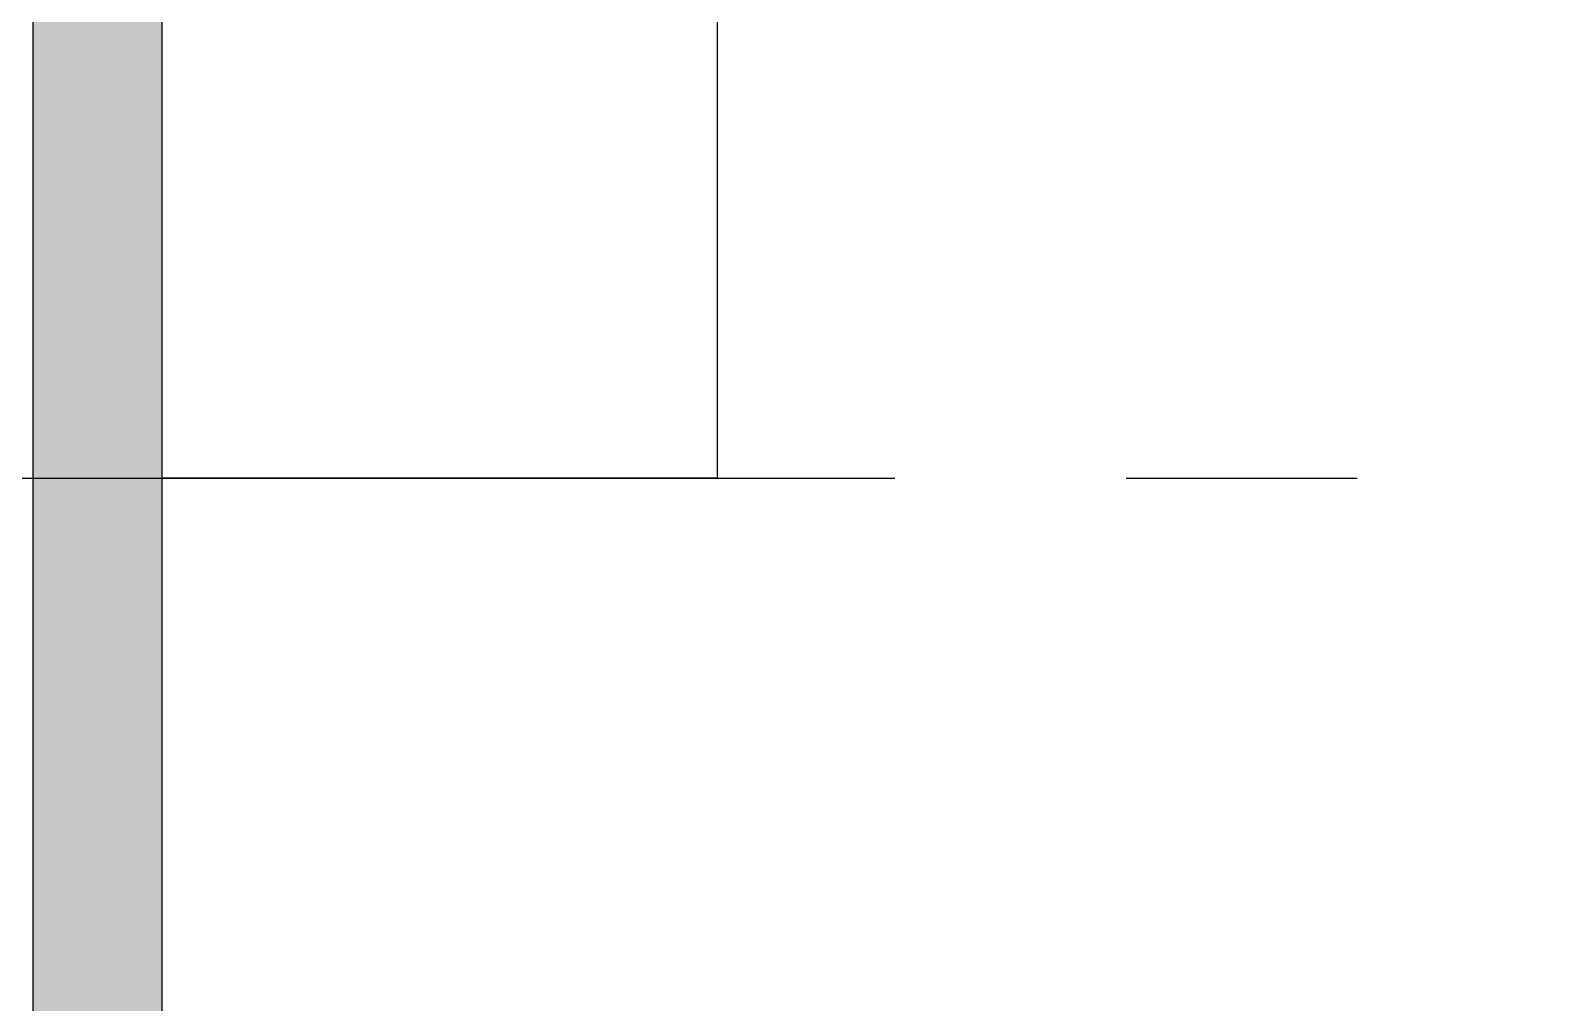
# Model space of a CAD drawing. Header units: metres. Extents: x -598 to 357, y -242 to 574.
# Drawn here: x -315.667 to -314.025, y 413.426 to 414.477 of the extents above; entities that cross this region are included whole.
import ezdxf

# ---------------------------------------------------------------- set-up
doc = ezdxf.new("R2010")
doc.units = ezdxf.units.M
doc.linetypes.add('Zxref_Eje_Pb$0$ZXREF-EJES NTECH$0$XREF-EJES$0$CENTERX2', pattern=[4, 2.5, -0.5, 0.5, -0.5])
doc.layers.add('Muro Mamspoteria', color=5, linetype='Continuous', lineweight=9)
for name, color, linetype in [('xref_Nivel PB$0$H-hatch mamposteria', 8, 'Continuous'), ('xref_Nivel PB$0$M-muebles', 1, 'Continuous'), ('xref_Nivel PB$0$M-muro mamposteria', 5, 'Continuous'), ('xref_Nivel PB$0$Z-XREF', 7, 'Continuous'), ('Zxref_Eje_Pb$0$EJE-Linea', 8, 'Continuous')]:
    doc.layers.add(name, color=color, linetype=linetype)

# ---------------------------------------------------------------- blocks, each defined once
blk = doc.blocks.new('Zxref_Eje_Pb')
at = {"layer": 'Zxref_Eje_Pb$0$EJE-Linea', "linetype": 'Zxref_Eje_Pb$0$ZXREF-EJES NTECH$0$XREF-EJES$0$CENTERX2', "ltscale": 0.5}
blk.add_lwpolyline([(37.531, 16.7287), (73.531, 16.7287)], dxfattribs=at)
blk = doc.blocks.new('*U96')
at = {"layer": 'xref_Nivel PB$0$H-hatch mamposteria', "transparency": 33554585}
h = blk.add_hatch(color=256, dxfattribs=at)
h.dxf.hatch_style = 1
h.paths.add_polyline_path([(5653.1, 0), (5653.1, 140), (0, 140), (0, 0)])
at = {"layer": 'xref_Nivel PB$0$M-muro mamposteria'}
blk.add_lwpolyline([(5653.1, 0), (0, 0), (0, 140), (5653.1, 140), (5653.1, 0)], dxfattribs=at)

msp = doc.modelspace()

# ---------------------------------------------------------------- block references
at = {"layer": 'xref_Nivel PB$0$Z-XREF'}
msp.add_blockref('Zxref_Eje_Pb', (-359.5136, 397.2645), dxfattribs=at)

# ---------------------------------------------------------------- next in the draw order: linework, layer by layer
at = {"layer": 'Muro Mamspoteria'}
msp.add_circle((-306.5394, 472.2405), 101.758, dxfattribs=at)
at = {"layer": 'xref_Nivel PB$0$M-muebles'}
msp.add_lwpolyline([(-314.9247, 413.9932), (-315.5247, 413.9932), (-315.5247, 416.917), (-314.9247, 416.917)], close=True, dxfattribs=at)

# ---------------------------------------------------------------- next in the draw order: block references
at = {"layer": 'xref_Nivel PB$0$H-hatch mamposteria', "xscale": -0.001000000000000001, "yscale": 0.001000000000000001, "zscale": 0.001000000000000001, "rotation": 270}
msp.add_blockref('*U96', (-315.6647, 411.7039), dxfattribs=at)

doc.saveas('drawing.dxf')
